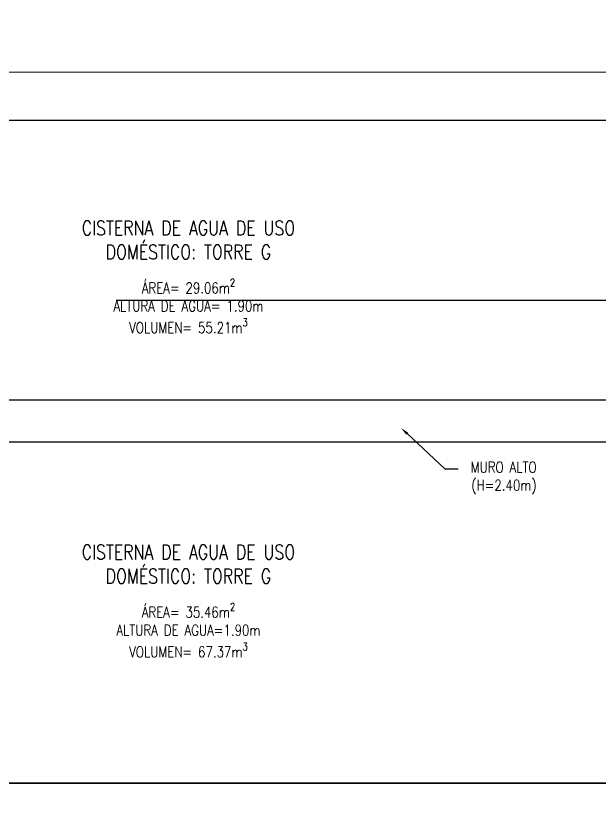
# Model space of a CAD drawing. Extents: x 226317 to 226469, y 8188101 to 8188260.
# Drawn here: x 226381.58 to 226386.44, y 8188237.21 to 8188243.78 of the extents above; entities that cross this region are included whole.
import ezdxf
from ezdxf import colors
from ezdxf.entities.mleader import LeaderData, LeaderLine
from ezdxf.math import Vec2, Vec3

# ---------------------------------------------------------------- set-up
doc = ezdxf.new("R2010")
doc.units = 0
doc.header["$LTSCALE"] = 15
doc.linetypes.add('CENTER', pattern=[2, 1.25, -0.25, 0.25, -0.25])
doc.layers.get('0').update_dxf_attribs({"color": 250})
doc.layers.add('A-MURO ALTO', color=250, linetype='Continuous', lineweight=30)
doc.layers.add('A-MUROS', color=252, linetype='Continuous', lineweight=30)
for name, color, linetype in [('A-TEXTO-AMBIENTES', 252, 'Continuous'), ('A-TEXTO-INDICACIONES', 250, 'Continuous'), ('A_50_CortesElev', 250, 'CENTER'), ('L3 Equipos y Ductos', 160, 'Continuous')]:
    doc.layers.add(name, color=color, linetype=linetype)
doc.styles.add('ROMANS', font='romans.shx', dxfattribs={"width": 0.8})
doc.styles.add('TXT_COTAS', font='romans.shx', dxfattribs={"width": 0.8})

# ---------------------------------------------------------------- blocks, each defined once
blk = doc.blocks.new('Cortes-Elev.')
at = {"layer": 'A_50_CortesElev', "linetype": 'CENTER', "ltscale": 0.5}
blk.add_lwpolyline([(103.9309, 28.3545), (-19.0944, 28.3545)], dxfattribs=at)

msp = doc.modelspace()

# ---------------------------------------------------------------- linework, layer by layer
at = {"transparency": 33554559, "elevation": 0}
for points in [[(226389.5171, 8188240.5811), (226389.5171, 8188242.9096), (226377.0371, 8188242.9096), (226377.0371, 8188240.5811)], [(226389.5171, 8188240.2311), (226389.5171, 8188237.3896), (226377.0371, 8188237.3896), (226377.0371, 8188240.2311)]]:
    msp.add_lwpolyline(points, close=True, dxfattribs=at)
at = {"layer": 'A-MURO ALTO'}
msp.add_lwpolyline([(226377.0371, 8188240.5811), (226389.5171, 8188240.5811)], dxfattribs=at)
at = {"layer": 'A-MURO ALTO', "elevation": 0}
msp.add_lwpolyline([(226377.0371, 8188240.2311), (226389.5171, 8188240.2311)], dxfattribs=at)
at = {"layer": 'A-MUROS'}
for points in [[(226396.0275, 8188248.3096), (226391.6515, 8188248.3096), (226391.6521, 8188243.31), (226388.7671, 8188243.3096), (226388.7671, 8188243.6096), (226388.2171, 8188243.6096), (226388.2171, 8188243.3098), (226381.2571, 8188243.3096), (226381.2571, 8188243.6096), (226381.0071, 8188243.6096), (226381.0071, 8188243.3096), (226376.6371, 8188243.3096), (226376.6371, 8188231.6596), (226404.4271, 8188231.66), (226404.4271, 8188243.31), (226403.1871, 8188243.31), (226403.1871, 8188243.61), (226402.9371, 8188243.6096), (226402.9371, 8188243.31), (226396.0271, 8188243.3096)], [(226377.0371, 8188242.9096), (226377.0371, 8188237.3896), (226389.5171, 8188237.3896), (226389.5171, 8188242.9096)]]:
    msp.add_lwpolyline(points, close=True, dxfattribs=at)

# ---------------------------------------------------------------- block references
at = {"layer": 'L3 Equipos y Ductos'}
msp.add_blockref('Cortes-Elev.', (226362.8621, 8188213.0552), dxfattribs=at)

# ---------------------------------------------------------------- texts
at = {"layer": 'A-TEXTO-AMBIENTES', "color": 8, "char_height": 0.12, "width": 2.01632, "attachment_point": 5, "style": 'ROMANS'}
for insert in [(226383.021, 8188241.9138), (226383.021, 8188239.2138)]:
    msp.add_mtext('CISTERNA DE AGUA DE USO DOMÉSTICO: TORRE G', dxfattribs=dict(at, insert=insert))
at = {"layer": 'A-TEXTO-INDICACIONES', "color": 8, "char_height": 0.09, "width": 1.518951, "attachment_point": 5, "style": 'ROMANS'}
for s, insert in [('\\A1;ÁREA= 29.06m{\\H0.7x;\\S2^ ;}\\PALTURA DE AGUA= 1.90m\\PVOLUMEN= 55.21m{\\H0.7x;\\S3^ ;}', (226383.021, 8188241.3638)), ('\\A1;ÁREA= 35.46m{\\H0.7x;\\S2^ ;}\\PALTURA DE AGUA=1.90m\\PVOLUMEN= 67.37m{\\H0.7x;\\S3^ ;}', (226383.021, 8188238.6638))]:
    msp.add_mtext(s, dxfattribs=dict(at, insert=insert))

# ---------------------------------------------------------------- leaders
at = {"layer": 'A-TEXTO-INDICACIONES', "color": 8}
ml = msp.add_multileader_mtext('Standard', dxfattribs=at)
ml.set_content('MURO ALTO\\P(H=2.40m)', color=8, style='TXT_COTAS')
ml.set_leader_properties(color=7)
ml.build(insert=Vec2(0, 0))
ml.multileader.update_dxf_attribs({"dogleg_length": 0.1105, "arrow_head_size": 0.07})
ctx = ml.context
ctx.base_point, ctx.char_height, ctx.arrow_head_size, ctx.landing_gap_size, ctx.plane_origin = Vec3(226385.2671, 8188240.0063), 0.09, 0.07, 0.05, Vec3(226385.771, 8188239.8068)
ctx.text_align_type = 2
notes = []
notes.append((ctx, [(0, (1, 1, 0), (226385.1566, 8188240.0063), (1, 0), 0.1105, [(0, [(226384.7912, 8188240.3487)], 0, [])])]))
ctx.mtext.insert, ctx.mtext.width, ctx.mtext.alignment, ctx.mtext.flow_direction = Vec3(226385.9205, 8188240.0663), 1.321536, 3, 5
for ctx, leaders in notes:
    for number, flags, end, landing, length, lines in leaders:
        leader = LeaderData()
        leader.index, (leader.has_last_leader_line, leader.has_dogleg_vector, leader.attachment_direction) = number, flags
        leader.last_leader_point, leader.dogleg_vector, leader.dogleg_length = Vec3(end), Vec3(landing), length
        for number, points, colour, breaks in lines:
            line = LeaderLine()
            line.index, line.vertices, line.color, line.breaks = number, Vec3.list(points), colors.encode_raw_color(colour), breaks
            leader.lines.append(line)
        ctx.leaders.append(leader)

doc.saveas('drawing.dxf')
